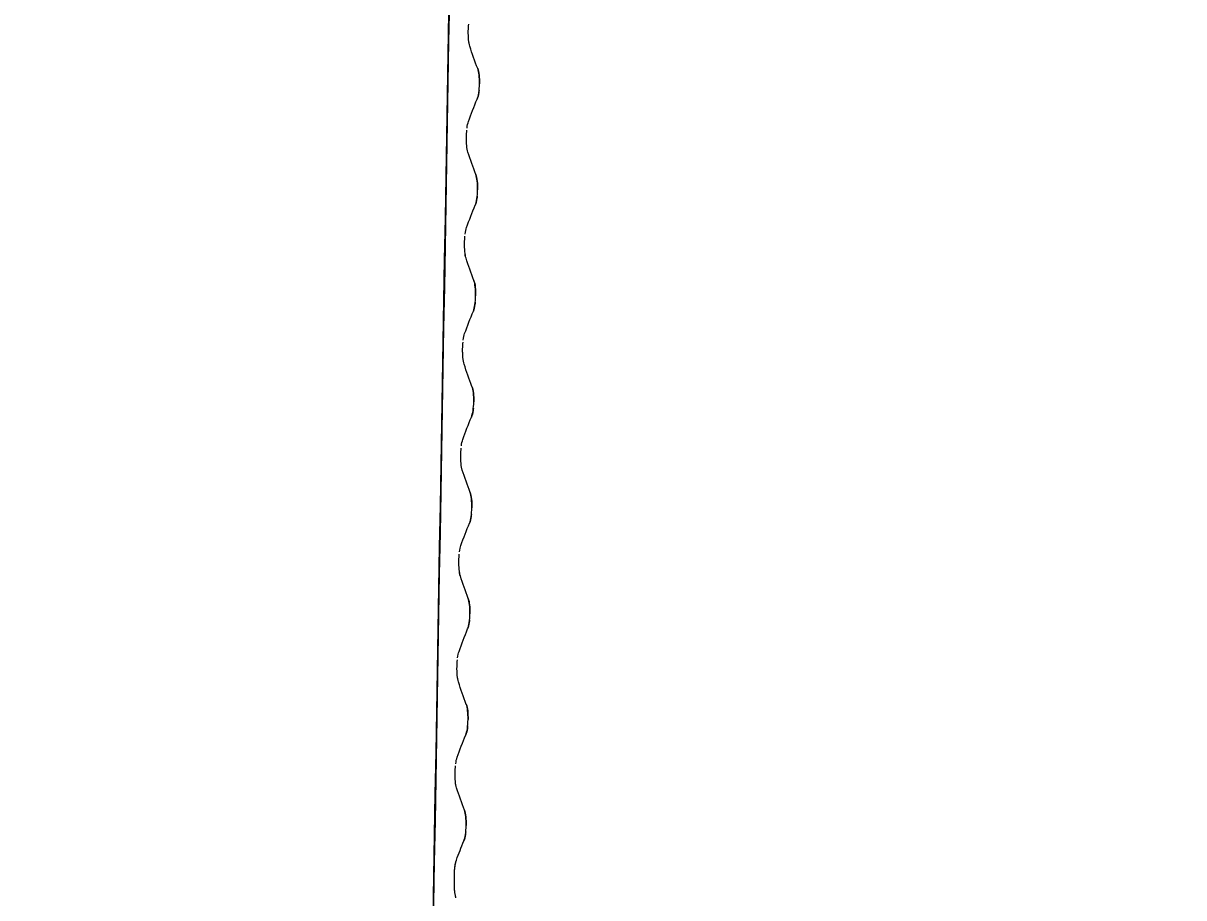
# Model space of a CAD drawing. Header units: inches. Extents: x -456 to 658, y -232 to 0.
# Drawn here: x -186.214 to -185.444, y -30.196 to -29.615 of the extents above; entities that cross this region are included whole.
import ezdxf

# ---------------------------------------------------------------- set-up
doc = ezdxf.new("R2010")
doc.units = ezdxf.units.IN
doc.header["$MEASUREMENT"] = 0
doc.styles.get("Standard").update_dxf_attribs({"font": 'arial.ttf'})
doc.dimstyles.get("Standard").update_dxf_attribs({"dimtxt": 0.18, "dimasz": 0.18, "dimexe": 0.18, "dimexo": 0.0625, "dimgap": 0.09, "dimtad": 0, "dimtih": 1, "dimtoh": 1, "dimdec": 4, "dimzin": 0, "dimdsep": 46, "dimtxsty": 'Standard', "dimcen": 0.09, "dimadec": 0, "dimazin": 0, "dimtfac": 1, "dimtdec": 4, "dimtofl": 0, "dimtmove": 0, "dimatfit": 3, "dimfxl": 1, "dimtolj": 1, "dimtzin": 0, "dimarcsym": 0})

# ---------------------------------------------------------------- blocks, each defined once
blk = doc.blocks.new('*D35')
at = {"color": 0, "lineweight": -2, "transparency": 16777216}
for p, q in [((-217.95381, -26.48804), (-217.95381, -46.13939)), ((-184.96354, -33.03212), (-184.96354, -46.13939)), ((-215.79381, -43.97939), (-207.32415, -43.97939)), ((-187.12354, -43.97939), (-195.59321, -43.97939))]:
    blk.add_line(p, q, dxfattribs=at)
at = {"color": 0, "transparency": 16777216}
for points in [[(-215.79381, -43.61939), (-215.79381, -44.33939), (-217.95381, -43.97939)], [(-187.12354, -43.61939), (-187.12354, -44.33939), (-184.96354, -43.97939)]]:
    blk.add_solid(points, dxfattribs=at)
at = {"layer": 'Defpoints', "color": 0, "transparency": 16777216}
for p in [(-217.95381, -25.73804), (-184.96354, -32.28212), (-217.95381, -43.97939)]:
    blk.add_point(p, dxfattribs=at)
at = {"color": 0, "transparency": 16777216, "insert": (-201.45868, -43.97939), "char_height": 3, "width": 9.4675989, "attachment_point": 5}
blk.add_mtext('\\A1;1\'-8" MAX.', dxfattribs=at)

msp = doc.modelspace()

# ---------------------------------------------------------------- linework, layer by layer
at = {"color": 0, "linetype": 'Continuous', "lineweight": 0}
msp.add_line((-185.92766, -30.18773), (-185.92775, -30.18292), dxfattribs=at)
at = {"color": 0, "linetype": 'Continuous', "lineweight": 0, "extrusion": (0, 0, -1)}
for centre, major_axis, start_param, end_param in [((-184.65897, -29.52694), (-1.2754, 0), -0.186357, -0.162679), ((-184.66131, -29.79453), (-1.27771, 0), 0.179804, 0.203514), ((-184.65853, -29.59731), (-1.27706, 0), -0.186105, -0.162459), ((-184.66087, -29.8649), (-1.27937, 0), 0.179585, 0.203263), ((-184.65809, -29.66768), (-1.27872, 0), -0.185853, -0.162239), ((-184.66044, -29.93528), (-1.28103, 0), 0.179366, 0.203012), ((-184.65766, -29.73804), (-1.28039, 0), -0.185602, -0.16202), ((-184.66, -30.00565), (-1.28269, 0), 0.179147, 0.202762), ((-184.65722, -29.80841), (-1.28205, 0), -0.185352, -0.161801), ((-184.65957, -30.07602), (-1.28436, 0), 0.178929, 0.202512), ((-184.65679, -29.87878), (-1.28372, 0), -0.185102, -0.161583), ((-184.65913, -30.1464), (-1.28602, 0), 0.178712, 0.202263), ((-184.65635, -29.94915), (-1.28538, 0), -0.184853, -0.161365), ((-184.6587, -30.21677), (-1.28769, 0), 0.178495, 0.202015), ((-184.65591, -30.01951), (-1.28705, 0), -0.184605, -0.161148), ((-184.65862, -30.28711), (-1.28898, 0), 0.181627, 0.201769)]:
    msp.add_ellipse(centre, major_axis=major_axis, ratio=0.5, start_param=start_param, end_param=end_param, dxfattribs=at)
at = {"color": 0, "linetype": 'Continuous', "lineweight": 0}
for points in [[(-185.91057, -28.41773), (-185.93093, -29.58454), (-185.9513, -30.75135), (-185.97167, -31.91817)], [(-185.97167, -31.91817), (-185.95097, -30.73271), (-185.93061, -29.5659), (-185.91057, -28.41773)], [(-185.91045, -28.41773), (-185.93028, -29.55353), (-185.95064, -30.72034), (-185.97156, -31.91817)], [(-185.97156, -31.91817), (-185.95119, -30.75135), (-185.93082, -29.58454), (-185.91045, -28.41773)], [(-185.91752, -29.63023), (-185.91824, -29.62804), (-185.91856, -29.62389), (-185.91849, -29.62007)], [(-185.91849, -29.62007), (-185.91847, -29.61857), (-185.91838, -29.61705), (-185.91825, -29.61565)], [(-185.91157, -29.66108), (-185.91183, -29.66276), (-185.91218, -29.66429), (-185.91264, -29.66541)], [(-185.91934, -29.68461), (-185.91912, -29.6829), (-185.91881, -29.68138), (-185.91841, -29.68028)], [(-185.91877, -29.70059), (-185.91949, -29.69841), (-185.91981, -29.69426), (-185.91974, -29.69043)], [(-185.91974, -29.69043), (-185.91972, -29.68894), (-185.91963, -29.68741), (-185.9195, -29.68601)], [(-185.91283, -29.73144), (-185.91309, -29.73312), (-185.91344, -29.73465), (-185.9139, -29.73577)], [(-185.92059, -29.75497), (-185.92037, -29.75327), (-185.92006, -29.75174), (-185.91966, -29.75064)], [(-185.921, -29.7608), (-185.92097, -29.7593), (-185.92089, -29.75777), (-185.92075, -29.75638)], [(-185.92003, -29.77095), (-185.92074, -29.76877), (-185.92106, -29.76462), (-185.921, -29.7608)], [(-185.91409, -29.8018), (-185.91435, -29.80348), (-185.9147, -29.80501), (-185.91516, -29.80613)], [(-185.92184, -29.82534), (-185.92162, -29.82363), (-185.92132, -29.8221), (-185.92092, -29.821)], [(-185.92225, -29.83116), (-185.92222, -29.82966), (-185.92214, -29.82814), (-185.922, -29.82674)], [(-185.92128, -29.84132), (-185.92199, -29.83913), (-185.92231, -29.83498), (-185.92225, -29.83116)], [(-185.91535, -29.87217), (-185.91561, -29.87385), (-185.91596, -29.87538), (-185.91642, -29.8765)], [(-185.92309, -29.8957), (-185.92287, -29.89399), (-185.92257, -29.89247), (-185.92217, -29.89137)], [(-185.9235, -29.90152), (-185.92347, -29.90003), (-185.92339, -29.8985), (-185.92325, -29.8971)], [(-185.92253, -29.91168), (-185.92324, -29.9095), (-185.92357, -29.90535), (-185.9235, -29.90152)], [(-185.91661, -29.94253), (-185.91687, -29.94421), (-185.91722, -29.94574), (-185.91768, -29.94686)], [(-185.92475, -29.97189), (-185.92472, -29.97039), (-185.92464, -29.96886), (-185.9245, -29.96747)], [(-185.92435, -29.96606), (-185.92412, -29.96436), (-185.92382, -29.96283), (-185.92342, -29.96173)], [(-185.92378, -29.98204), (-185.92449, -29.97986), (-185.92482, -29.97571), (-185.92475, -29.97189)], [(-185.91787, -30.01289), (-185.91813, -30.01457), (-185.91848, -30.0161), (-185.91894, -30.01722)], [(-185.9256, -30.03643), (-185.92537, -30.03472), (-185.92507, -30.03319), (-185.92467, -30.03209)], [(-185.92504, -30.05241), (-185.92575, -30.05022), (-185.92607, -30.04607), (-185.926, -30.04225)], [(-185.926, -30.04225), (-185.92597, -30.04075), (-185.92589, -30.03923), (-185.92575, -30.03783)], [(-185.91913, -30.08325), (-185.91939, -30.08494), (-185.91974, -30.08647), (-185.9202, -30.08759)], [(-185.92685, -30.10679), (-185.92663, -30.10508), (-185.92632, -30.10356), (-185.92593, -30.10246)], [(-185.92629, -30.12277), (-185.927, -30.12059), (-185.92732, -30.11644), (-185.92725, -30.11261)], [(-185.92725, -30.11261), (-185.92722, -30.11112), (-185.92714, -30.10959), (-185.92701, -30.10819)], [(-185.9204, -30.15362), (-185.92065, -30.1553), (-185.921, -30.15683), (-185.92146, -30.15795)], [(-185.92668, -30.19576), (-185.92728, -30.19395), (-185.92761, -30.19082), (-185.92766, -30.18773)]]:
    msp.add_open_spline(points, degree=3, dxfattribs=at)
for points, knots in [([(-185.91752, -29.63023), (-185.91786, -29.62918), (-185.91812, -29.62776), (-185.91829, -29.62595), (-185.91846, -29.62414), (-185.91853, -29.62217), (-185.91849, -29.62007)], [0, 0, 0, 0, 0.0001329486, 0.0001329486, 0.0001329486, 0.0002658972, 0.0002658972, 0.0002658972, 0.0002658972]), ([(-185.9111, -29.65525), (-185.91107, -29.65315), (-185.91116, -29.65119), (-185.91137, -29.64938), (-185.91158, -29.64756), (-185.91188, -29.64614), (-185.91228, -29.6451)], [0.000267194, 0.000267194, 0.000267194, 0.000267194, 0.0004002856, 0.0004002856, 0.0004002856, 0.0005333772, 0.0005333772, 0.0005333772, 0.0005333772]), ([(-185.91228, -29.6451), (-185.91186, -29.6462), (-185.91156, -29.64775), (-185.91136, -29.64947), (-185.91116, -29.65119), (-185.91107, -29.65324), (-185.9111, -29.65525)], [0, 0, 0, 0, 0.0001348568, 0.0001348568, 0.0001348568, 0.0002697136, 0.0002697136, 0.0002697136, 0.0002697136]), ([(-185.91264, -29.66541), (-185.91221, -29.66437), (-185.91186, -29.66295), (-185.91158, -29.66114), (-185.9113, -29.65932), (-185.91114, -29.65736), (-185.9111, -29.65525)], [0, 0, 0, 0, 0.000133597, 0.000133597, 0.000133597, 0.000267194, 0.000267194, 0.000267194, 0.000267194]), ([(-185.91136, -29.65948), (-185.91142, -29.66001), (-185.91149, -29.66052), (-185.91156, -29.661), (-185.91156, -29.66102), (-185.91157, -29.66104), (-185.91157, -29.66107)], [0.00036689658, 0.00036689658, 0.00036689658, 0.00036689658, 0.00040508242, 0.00040508242, 0.00040508242, 0.00040679756, 0.00040679756, 0.00040679756, 0.00040679756]), ([(-185.91877, -29.70059), (-185.91912, -29.69955), (-185.91937, -29.69812), (-185.91954, -29.69631), (-185.91972, -29.6945), (-185.91978, -29.69254), (-185.91974, -29.69043)], [0, 0, 0, 0, 0.0001329468, 0.0001329468, 0.0001329468, 0.0002658937, 0.0002658937, 0.0002658937, 0.0002658937]), ([(-185.91237, -29.72561), (-185.91233, -29.72351), (-185.91242, -29.72155), (-185.91263, -29.71974), (-185.91284, -29.71793), (-185.91314, -29.7165), (-185.91354, -29.71546)], [0.0002671879, 0.0002671879, 0.0002671879, 0.0002671879, 0.0004002772, 0.0004002772, 0.0004002772, 0.0005333666, 0.0005333666, 0.0005333666, 0.0005333666]), ([(-185.91354, -29.71546), (-185.91312, -29.71657), (-185.91282, -29.71811), (-185.91262, -29.71983), (-185.91242, -29.72156), (-185.91233, -29.7236), (-185.91237, -29.72561)], [0, 0, 0, 0, 0.0001348547, 0.0001348547, 0.0001348547, 0.0002697094, 0.0002697094, 0.0002697094, 0.0002697094]), ([(-185.9139, -29.73577), (-185.91347, -29.73473), (-185.91312, -29.73331), (-185.91284, -29.7315), (-185.91256, -29.72969), (-185.9124, -29.72772), (-185.91237, -29.72561)], [0, 0, 0, 0, 0.0001335939, 0.0001335939, 0.0001335939, 0.0002671879, 0.0002671879, 0.0002671879, 0.0002671879]), ([(-185.91262, -29.72985), (-185.91268, -29.73037), (-185.91275, -29.73088), (-185.91282, -29.73136), (-185.91282, -29.73139), (-185.91283, -29.73141), (-185.91283, -29.73143)], [0.00036689605, 0.00036689605, 0.00036689605, 0.00036689605, 0.00040507535, 0.00040507535, 0.00040507535, 0.00040678342, 0.00040678342, 0.00040678342, 0.00040678342]), ([(-185.92003, -29.77095), (-185.92037, -29.76991), (-185.92062, -29.76849), (-185.92079, -29.76667), (-185.92097, -29.76486), (-185.92103, -29.7629), (-185.921, -29.7608)], [0, 0, 0, 0, 0.0001329451, 0.0001329451, 0.0001329451, 0.0002658901, 0.0002658901, 0.0002658901, 0.0002658901]), ([(-185.91363, -29.79598), (-185.91359, -29.79388), (-185.91368, -29.79192), (-185.91389, -29.7901), (-185.9141, -29.78829), (-185.9144, -29.78687), (-185.9148, -29.78582)], [0.0002671818, 0.0002671818, 0.0002671818, 0.0002671818, 0.0004002689, 0.0004002689, 0.0004002689, 0.000533356, 0.000533356, 0.000533356, 0.000533356]), ([(-185.9148, -29.78582), (-185.91438, -29.78693), (-185.91408, -29.78848), (-185.91388, -29.7902), (-185.91368, -29.79192), (-185.91359, -29.79397), (-185.91363, -29.79598)], [0, 0, 0, 0, 0.0001348526, 0.0001348526, 0.0001348526, 0.0002697052, 0.0002697052, 0.0002697052, 0.0002697052]), ([(-185.91516, -29.80613), (-185.91473, -29.80509), (-185.91438, -29.80367), (-185.9141, -29.80186), (-185.91382, -29.80005), (-185.91366, -29.79809), (-185.91363, -29.79598)], [0, 0, 0, 0, 0.0001335909, 0.0001335909, 0.0001335909, 0.0002671818, 0.0002671818, 0.0002671818, 0.0002671818]), ([(-185.91389, -29.80021), (-185.91394, -29.80073), (-185.91401, -29.80124), (-185.91408, -29.80173), (-185.91408, -29.80175), (-185.91409, -29.80177), (-185.91409, -29.80179)], [0.00036688154, 0.00036688154, 0.00036688154, 0.00036688154, 0.00040506831, 0.00040506831, 0.00040506831, 0.0004067775, 0.0004067775, 0.0004067775, 0.0004067775]), ([(-185.92128, -29.84132), (-185.92162, -29.84027), (-185.92187, -29.83885), (-185.92205, -29.83704), (-185.92222, -29.83522), (-185.92228, -29.83326), (-185.92225, -29.83116)], [0, 0, 0, 0, 0.0001329433, 0.0001329433, 0.0001329433, 0.0002658866, 0.0002658866, 0.0002658866, 0.0002658866]), ([(-185.91489, -29.86634), (-185.91485, -29.86424), (-185.91494, -29.86228), (-185.91515, -29.86047), (-185.91536, -29.85865), (-185.91566, -29.85723), (-185.91606, -29.85619)], [0.0002671758, 0.0002671758, 0.0002671758, 0.0002671758, 0.0004002607, 0.0004002607, 0.0004002607, 0.0005333455, 0.0005333455, 0.0005333455, 0.0005333455]), ([(-185.91606, -29.85619), (-185.91564, -29.85729), (-185.91534, -29.85884), (-185.91514, -29.86056), (-185.91494, -29.86228), (-185.91485, -29.86433), (-185.91489, -29.86634)], [0, 0, 0, 0, 0.0001348505, 0.0001348505, 0.0001348505, 0.0002697011, 0.0002697011, 0.0002697011, 0.0002697011]), ([(-185.91642, -29.8765), (-185.91599, -29.87546), (-185.91564, -29.87404), (-185.91536, -29.87223), (-185.91509, -29.87041), (-185.91493, -29.86845), (-185.91489, -29.86634)], [0, 0, 0, 0, 0.0001335879, 0.0001335879, 0.0001335879, 0.0002671758, 0.0002671758, 0.0002671758, 0.0002671758]), ([(-185.91515, -29.87057), (-185.9152, -29.8711), (-185.91527, -29.87161), (-185.91534, -29.87209), (-185.91534, -29.87211), (-185.91535, -29.87213), (-185.91535, -29.87215)], [0.0003668696, 0.0003668696, 0.0003668696, 0.0003668696, 0.0004050613, 0.0004050613, 0.0004050613, 0.00040677127, 0.00040677127, 0.00040677127, 0.00040677127]), ([(-185.92253, -29.91168), (-185.92287, -29.91064), (-185.92312, -29.90921), (-185.9233, -29.9074), (-185.92347, -29.90559), (-185.92353, -29.90363), (-185.9235, -29.90152)], [0, 0, 0, 0, 0.0001329415, 0.0001329415, 0.0001329415, 0.0002658831, 0.0002658831, 0.0002658831, 0.0002658831]), ([(-185.91615, -29.9367), (-185.91611, -29.9346), (-185.9162, -29.93264), (-185.91641, -29.93083), (-185.91662, -29.92902), (-185.91692, -29.92759), (-185.91732, -29.92655)], [0.0002671698, 0.0002671698, 0.0002671698, 0.0002671698, 0.0004002524, 0.0004002524, 0.0004002524, 0.000533335, 0.000533335, 0.000533335, 0.000533335]), ([(-185.91732, -29.92655), (-185.9169, -29.92766), (-185.9166, -29.9292), (-185.9164, -29.93092), (-185.9162, -29.93265), (-185.91611, -29.93469), (-185.91615, -29.9367)], [0, 0, 0, 0, 0.0001348485, 0.0001348485, 0.0001348485, 0.0002696969, 0.0002696969, 0.0002696969, 0.0002696969]), ([(-185.91768, -29.94686), (-185.91725, -29.94582), (-185.9169, -29.9444), (-185.91662, -29.94259), (-185.91635, -29.94078), (-185.91619, -29.93881), (-185.91615, -29.9367)], [0, 0, 0, 0, 0.0001335849, 0.0001335849, 0.0001335849, 0.0002671698, 0.0002671698, 0.0002671698, 0.0002671698]), ([(-185.91641, -29.94093), (-185.91646, -29.94146), (-185.91653, -29.94197), (-185.9166, -29.94245), (-185.91661, -29.94247), (-185.91661, -29.9425), (-185.91661, -29.94252)], [0.00036685574, 0.00036685574, 0.00036685574, 0.00036685574, 0.00040505432, 0.00040505432, 0.00040505432, 0.00040676326, 0.00040676326, 0.00040676326, 0.00040676326]), ([(-185.92378, -29.98204), (-185.92412, -29.981), (-185.92438, -29.97958), (-185.92455, -29.97776), (-185.92472, -29.97595), (-185.92479, -29.97399), (-185.92475, -29.97189)], [0, 0, 0, 0, 0.0001329398, 0.0001329398, 0.0001329398, 0.0002658796, 0.0002658796, 0.0002658796, 0.0002658796]), ([(-185.91741, -30.00707), (-185.91737, -30.00497), (-185.91746, -30.00301), (-185.91767, -30.00119), (-185.91788, -29.99938), (-185.91818, -29.99796), (-185.91858, -29.99691)], [0.0002671638, 0.0002671638, 0.0002671638, 0.0002671638, 0.0004002442, 0.0004002442, 0.0004002442, 0.0005333246, 0.0005333246, 0.0005333246, 0.0005333246]), ([(-185.91858, -29.99691), (-185.91816, -29.99802), (-185.91786, -29.99957), (-185.91766, -30.00129), (-185.91746, -30.00301), (-185.91737, -30.00506), (-185.91741, -30.00707)], [0, 0, 0, 0, 0.0001348464, 0.0001348464, 0.0001348464, 0.0002696928, 0.0002696928, 0.0002696928, 0.0002696928]), ([(-185.91894, -30.01722), (-185.91851, -30.01618), (-185.91816, -30.01476), (-185.91788, -30.01295), (-185.91761, -30.01114), (-185.91745, -30.00918), (-185.91741, -30.00707)], [0, 0, 0, 0, 0.0001335819, 0.0001335819, 0.0001335819, 0.0002671638, 0.0002671638, 0.0002671638, 0.0002671638]), ([(-185.91767, -30.0113), (-185.91772, -30.01182), (-185.91779, -30.01233), (-185.91786, -30.01282), (-185.91787, -30.01284), (-185.91787, -30.01286), (-185.91787, -30.01288)], [0.00036683364, 0.00036683364, 0.00036683364, 0.00036683364, 0.00040504737, 0.00040504737, 0.00040504737, 0.00040676293, 0.00040676293, 0.00040676293, 0.00040676293]), ([(-185.92504, -30.05241), (-185.92537, -30.05136), (-185.92563, -30.04994), (-185.9258, -30.04813), (-185.92597, -30.04631), (-185.92604, -30.04435), (-185.926, -30.04225)], [0, 0, 0, 0, 0.0001329381, 0.0001329381, 0.0001329381, 0.0002658761, 0.0002658761, 0.0002658761, 0.0002658761]), ([(-185.91867, -30.07743), (-185.91863, -30.07533), (-185.91872, -30.07337), (-185.91893, -30.07156), (-185.91914, -30.06974), (-185.91944, -30.06832), (-185.91984, -30.06727)], [0.0002671578, 0.0002671578, 0.0002671578, 0.0002671578, 0.000400236, 0.000400236, 0.000400236, 0.0005333142, 0.0005333142, 0.0005333142, 0.0005333142]), ([(-185.91984, -30.06727), (-185.91942, -30.06838), (-185.91912, -30.06993), (-185.91892, -30.07165), (-185.91872, -30.07337), (-185.91864, -30.07542), (-185.91867, -30.07743)], [0, 0, 0, 0, 0.0001348444, 0.0001348444, 0.0001348444, 0.0002696887, 0.0002696887, 0.0002696887, 0.0002696887]), ([(-185.9202, -30.08759), (-185.91977, -30.08655), (-185.91942, -30.08513), (-185.91914, -30.08331), (-185.91887, -30.0815), (-185.91871, -30.07954), (-185.91867, -30.07743)], [0, 0, 0, 0, 0.0001335789, 0.0001335789, 0.0001335789, 0.0002671578, 0.0002671578, 0.0002671578, 0.0002671578]), ([(-185.91893, -30.08166), (-185.91899, -30.08219), (-185.91905, -30.0827), (-185.91912, -30.08318), (-185.91913, -30.0832), (-185.91913, -30.08322), (-185.91913, -30.08324)], [0.00036682904, 0.00036682904, 0.00036682904, 0.00036682904, 0.00040504044, 0.00040504044, 0.00040504044, 0.00040675251, 0.00040675251, 0.00040675251, 0.00040675251]), ([(-185.92629, -30.12277), (-185.92663, -30.12173), (-185.92688, -30.1203), (-185.92705, -30.11849), (-185.92722, -30.11668), (-185.92729, -30.11472), (-185.92725, -30.11261)], [0, 0, 0, 0, 0.0001329363, 0.0001329363, 0.0001329363, 0.0002658727, 0.0002658727, 0.0002658727, 0.0002658727]), ([(-185.91993, -30.14779), (-185.91989, -30.14569), (-185.91998, -30.14373), (-185.92019, -30.14192), (-185.9204, -30.14011), (-185.9207, -30.13868), (-185.92109, -30.13764)], [0.0002671519, 0.0002671519, 0.0002671519, 0.0002671519, 0.0004002279, 0.0004002279, 0.0004002279, 0.0005333039, 0.0005333039, 0.0005333039, 0.0005333039]), ([(-185.92109, -30.13764), (-185.92068, -30.13875), (-185.92038, -30.14029), (-185.92018, -30.14201), (-185.91998, -30.14374), (-185.9199, -30.14578), (-185.91993, -30.14779)], [0, 0, 0, 0, 0.0001348423, 0.0001348423, 0.0001348423, 0.0002696846, 0.0002696846, 0.0002696846, 0.0002696846]), ([(-185.92146, -30.15795), (-185.92103, -30.15691), (-185.92068, -30.15549), (-185.9204, -30.15368), (-185.92013, -30.15187), (-185.91997, -30.1499), (-185.91993, -30.14779)], [0, 0, 0, 0, 0.000133576, 0.000133576, 0.000133576, 0.0002671519, 0.0002671519, 0.0002671519, 0.0002671519]), ([(-185.92019, -30.15202), (-185.92025, -30.15255), (-185.92031, -30.15306), (-185.92038, -30.15354), (-185.92039, -30.15356), (-185.92039, -30.15359), (-185.92039, -30.15361)], [0.00036680268, 0.00036680268, 0.00036680268, 0.00036680268, 0.00040503354, 0.00040503354, 0.00040503354, 0.00040675081, 0.00040675081, 0.00040675081, 0.00040675081]), ([(-185.92775, -30.18292), (-185.92779, -30.1806), (-185.92769, -30.17812), (-185.92746, -30.17602), (-185.92723, -30.17392), (-185.92688, -30.172), (-185.9264, -30.17069)], [0, 0, 0, 0, 0.0001555754, 0.0001555754, 0.0001555754, 0.0003111508, 0.0003111508, 0.0003111508, 0.0003111508]), ([(-185.92775, -30.18292), (-185.92777, -30.18173), (-185.92776, -30.18053), (-185.9277, -30.17933), (-185.92765, -30.17813), (-185.92757, -30.17698), (-185.92745, -30.17589), (-185.92733, -30.1748), (-185.92718, -30.17381), (-185.927, -30.17292), (-185.92682, -30.17204), (-185.92662, -30.17129), (-185.9264, -30.17069)], [0, 0, 0, 0, 0.0000777877, 0.0000777877, 0.0000777877, 0.0001555754, 0.0001555754, 0.0001555754, 0.0002333631, 0.0002333631, 0.0002333631, 0.0003111508, 0.0003111508, 0.0003111508, 0.0003111508]), ([(-185.92668, -30.19576), (-185.92696, -30.1949), (-185.92719, -30.19378), (-185.92736, -30.19238), (-185.92753, -30.19097), (-185.92763, -30.18942), (-185.92766, -30.18773)], [0, 0, 0, 0, 0.0001098012, 0.0001098012, 0.0001098012, 0.0002196024, 0.0002196024, 0.0002196024, 0.0002196024])]:
    msp.add_open_spline(points, degree=3, knots=knots, dxfattribs=at)

# ---------------------------------------------------------------- dimensions: what is measured, and where the dimension line sits
dim = msp.add_linear_dim(base=(-217.95381, -43.97939), p1=(-184.96354, -32.28212), p2=(-217.95381, -25.73804), text='1\'-8" MAX.', dimstyle='Standard', override={"dimscale": 12, "dimtxt": 0.25})
dim.commit()
dim.dimension.update_dxf_attribs({"geometry": '*D35', "text_midpoint": (-201.45868, -43.97939)})

doc.saveas('drawing.dxf')
